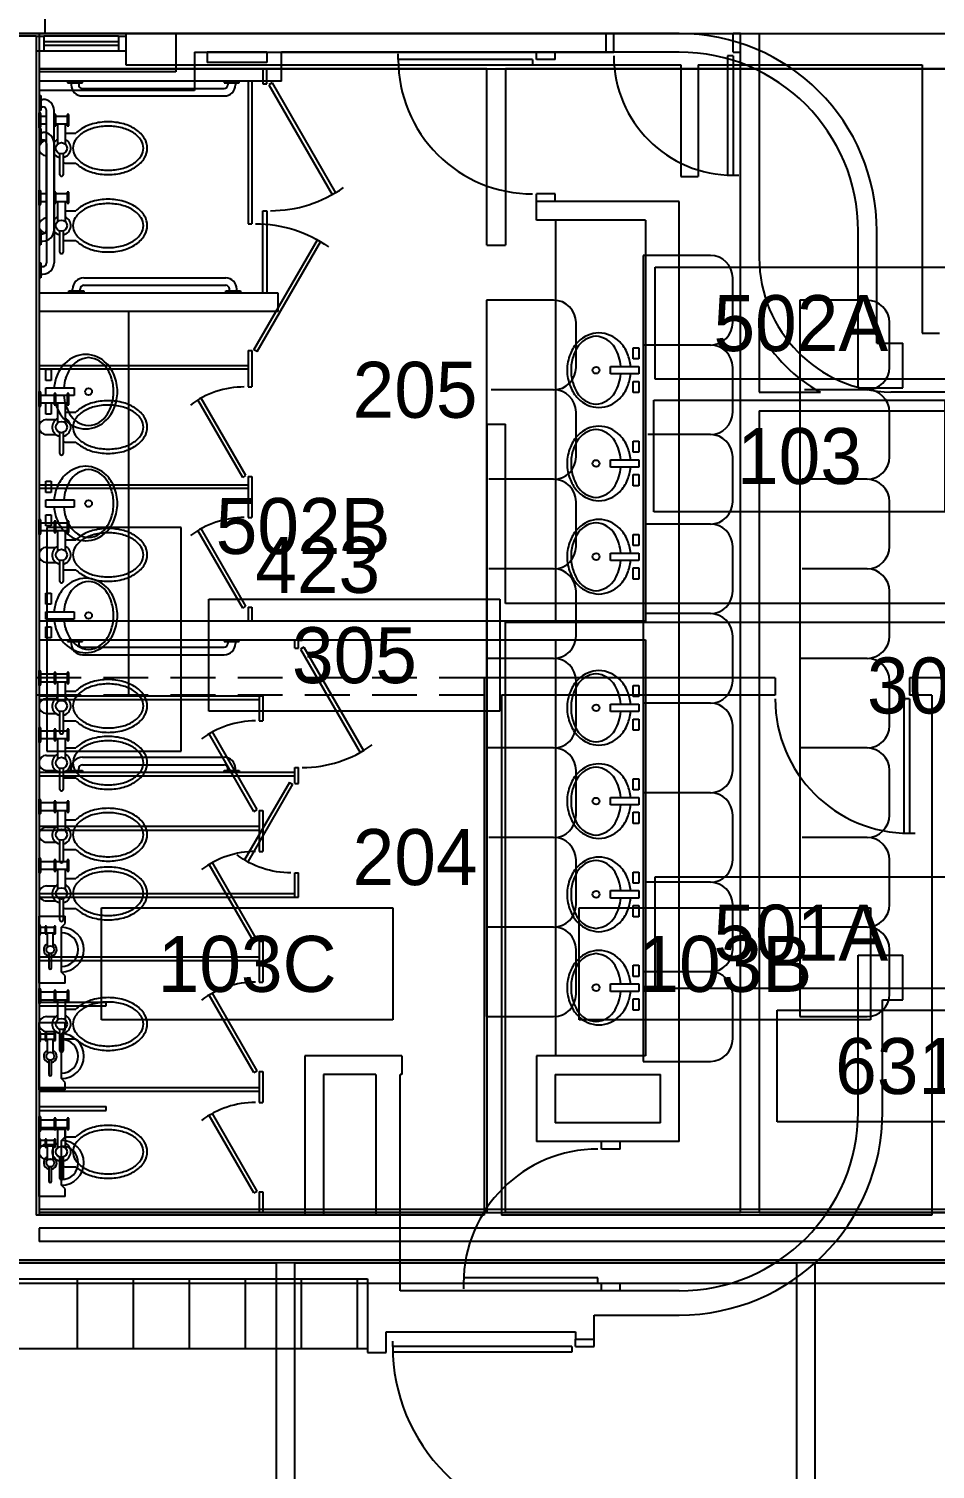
# Model space of a CAD drawing. Header units: inches. Extents: x -219 to 4035, y -10 to 4981.
# Drawn here: x 1177 to 1419.9, y 2856.4 to 3242.5 of the extents above; entities that cross this region are included whole.
import ezdxf
from ezdxf.enums import TextEntityAlignment as Align

# ---------------------------------------------------------------- set-up
doc = ezdxf.new("R2010")
doc.units = ezdxf.units.IN
doc.header["$LTSCALE"] = 48
doc.header["$MEASUREMENT"] = 0
doc.linetypes.add('HIDDEN', pattern=[0.375, 0.25, -0.125])
doc.layers.get('0').update_dxf_attribs({"color": 13, "linetype": 'CONTINUOUS'})
for name, color, linetype in [('F1-BLDG1', 7, 'CONTINUOUS'), ('F1-BLDG2', 2, 'HIDDEN'), ('F1-DOOR1', 3, 'CONTINUOUS'), ('F1-RMNOS', 3, 'CONTINUOUS'), ('F1-WINDOW1', 1, 'CONTINUOUS'), ('F1-WINDOW2', 4, 'CONTINUOUS'), ('F2-BLDG1', 7, 'CONTINUOUS'), ('F2-BLDG3', 161, 'CONTINUOUS'), ('f2-casework1', 4, 'CONTINUOUS'), ('F2-DOOR1', 3, 'CONTINUOUS'), ('F2-DOORJMB', 32, 'CONTINUOUS'), ('F2-REST1', 12, 'CONTINUOUS'), ('F2-REST2', 8, 'CONTINUOUS'), ('F2-RMNOS', 3, 'CONTINUOUS'), ('F3-BLDG1', 7, 'CONTINUOUS'), ('F3-BLDG3', 161, 'CONTINUOUS'), ('F3-BLDG4', 2, 'CONTINUOUS'), ('F3-DOOR1', 3, 'CONTINUOUS'), ('F3-DOORJMB', 32, 'CONTINUOUS'), ('F3-RMNOS', 3, 'CONTINUOUS'), ('F4-BLDG1', 7, 'CONTINUOUS'), ('F4-BLDG3', 161, 'CONTINUOUS'), ('f4-casework1', 4, 'CONTINUOUS'), ('F4-RMNOS', 3, 'CONTINUOUS'), ('F5-BLDG1', 7, 'CONTINUOUS'), ('F5-REST1', 12, 'CONTINUOUS'), ('F5-REST2', 8, 'CONTINUOUS'), ('F5-RMNOS', 3, 'CONTINUOUS'), ('F6-BLDG1', 7, 'CONTINUOUS'), ('F6-BLDG3', 161, 'CONTINUOUS'), ('F6-RMNOS', 3, 'CONTINUOUS')]:
    doc.layers.add(name, color=color, linetype=linetype)
doc.styles.add('ATTR', font='romans.shx', dxfattribs={"width": 0.8, "height": 1.2})
doc.styles.add('ORIG-RMNOS', font='noting.shx')
doc.styles.add('RMNOS', font='noting.shx')

# ---------------------------------------------------------------- blocks, each defined once
blk = doc.blocks.new('ADR-36L')
for p, q in [((0, 37), (-1.5, 37)), ((0, 1), (0, 37)), ((1.5, 1), (1.5, 36.97)), ((0, 1), (1.5, 1))]:
    blk.add_line(p, q)
blk.add_arc((0, 1), 36, 0, 90)
blk = doc.blocks.new('ADR-48DL')
for p, q in [((0, 49), (-1.5, 49)), ((0, 1), (0, 49)), ((1.5, 1), (1.5, 48.98)), ((94.5, 1), (94.5, 48.98)), ((96, 1), (96, 49)), ((96, 49), (97.5, 49)), ((0, 1), (1.5, 1)), ((96, 1), (94.5, 1))]:
    blk.add_line(p, q)
for centre, start, end in [((0, 1), 0, 90), ((96, 1), 90, 180)]:
    blk.add_arc(centre, 48, start, end)
blk = doc.blocks.new('PLMB005')
for p, q in [((-1, -2.22), (-1, 5.39)), ((-1, 5.39), (1, 5.39)), ((-0.38, 5.39), (0.38, 5.39)), ((1, 5.39), (1, -2.22)), ((-6, -0.72), (-3, -0.72)), ((-6, -2.22), (-6, -0.72)), ((-3, -2.22), (-6, -2.22)), ((-3, -0.72), (-3, -2.22)), ((1, -2.22), (-1, -2.22)), ((3, -0.72), (6, -0.72)), ((3, -2.22), (3, -0.72)), ((6, -2.22), (3, -2.22)), ((6, -0.72), (6, -2.22))]:
    blk.add_line(p, q)
blk.add_circle((0, 9.25), 0.916)
for centre, radius, start, end in [((-0.87, 7.25), 9.56, 111.5725, 134.6183), ((0.23, 4.46), 12.56, 91.0148, 111.5725), ((-0.16, 4.89), 11.06, 89.13, 108.1465), ((-0.23, 4.46), 12.56, 68.4275, 88.9852), ((0.16, 4.89), 11.06, 71.8535, 90.87), ((0.87, 7.25), 9.56, 45.3817, 68.4275), ((-1.88, 8.28), 8.12, 134.6183, 178.5414), ((-2.71, 8.8), 6.42, 119.9521, 175.7693), ((0.23, 3.7), 12.31, 108.1465, 119.9521), ((-0.23, 3.7), 12.31, 60.0479, 71.8535), ((2.71, 8.8), 6.42, 4.2307, 60.0479), ((1.88, 8.28), 8.12, 1.4586, 45.3817), ((-1.88, 8.69), 8.12, 181.4586, 225.3817), ((-2.71, 9.73), 6.42, 184.2307, 240.0479), ((2.71, 9.73), 6.42, 299.9521, 355.7693), ((1.88, 8.69), 8.12, 314.6183, 358.5414), ((0.23, 14.82), 12.31, 240.0479, 251.8535), ((-0.23, 14.82), 12.31, 288.1465, 299.9521), ((-0.87, 9.71), 9.56, 225.3817, 248.4275), ((0.23, 12.5), 12.56, 248.4275, 264.3796), ((-0.16, 13.64), 11.06, 251.8535, 265.6441), ((0.16, 13.64), 11.06, 274.3559, 288.1465), ((-0.23, 12.5), 12.56, 275.6204, 291.5725), ((0.87, 9.71), 9.56, 291.5725, 314.6183)]:
    blk.add_arc(centre, radius, start, end)
blk = doc.blocks.new('PLMB013')
for p, q in [((-2, -2), (-2, -4.5)), ((2, -2), (2, -4.5)), ((5.5, 0), (9.5, 0)), ((6, -0.5), (9, -0.5)), ((6.5, -0.5), (6.5, -4)), ((8.5, -4), (8.5, -0.5)), ((-1.4, -5.5), (-7, -5.5)), ((-7, -6.5), (-1.4, -6.5)), ((-4, -7), (-4, -9.86)), ((1.1, -5), (6.5, -5)), ((6.5, -7), (1.12, -7)), ((4, -7), (4, -9.86)), ((9, -4), (6, -4)), ((6, -4), (6, -4.5)), ((6, -4.5), (9, -4.5)), ((9, -7.5), (6, -7.5)), ((6, -7.5), (6, -8)), ((6.5, -4.5), (6.5, -7.5)), ((8.5, -7.5), (8.5, -4.5)), ((9, -4.5), (9, -4)), ((9, -8), (9, -7.5)), ((6, -8), (9, -8))]:
    blk.add_line(p, q)
for points in [[(-4, -9.86, 0.048991), (-5, -11.08, 0.080337), (-6.5, -14.33, 0.068118), (-7.07, -18.5, 0.068118), (-6.5, -22.67, 0.080337), (-5, -25.92, 0.107079), (-2.55, -28.28, 0.138729), (0, -29, 0.138729)], [(0, -29, 0.138729), (2.55, -28.28, 0.107079), (5, -25.92, 0.080337), (6.5, -22.67, 0.068118), (7.07, -18.5, 0.068118), (6.5, -14.33, 0.080337), (5, -11.08, 0.048991), (4, -9.86, 0.138729)]]:
    blk.add_lwpolyline(points, format="xyb")
blk.add_lwpolyline([(0, -27.95, 0.147629), (2.09, -27.32, 0.10713), (4.17, -25.18, 0.076355), (5.42, -22.28, 0.063283), (5.9, -18.5, 0.063283), (5.42, -14.72, 0.076355), (4.17, -11.82, 0.10713), (2.09, -9.68, 0.147629), (0, -9.05, 0.147629), (-2.09, -9.68, 0.10713), (-4.17, -11.82, 0.076355), (-5.42, -14.72, 0.063283), (-5.9, -18.5, 0.063283), (-5.42, -22.28, 0.076355), (-4.17, -25.18, 0.10713), (-2.09, -27.32, 0.147629)], format="xyb", close=True)
blk.add_circle((0, -6), 1.5)
for centre, radius, start, end in [((0, -2), 2, 0, 180), ((6.02, 0.02), 0.522, 182.4084, 267.5916), ((8.98, 0.02), 0.522, 272.4084, 357.5916), ((0, -6), 2.5, 23.5782, 168.577), ((-7, -6), 0.5, 90, 270), ((-3, -7), 1, 150.0031, 180), ((0, -6), 2.5, 191.8763, 336.4218)]:
    blk.add_arc(centre, radius, start, end)
at = {"style": 'ATTR', "width": 0.8, "flags": 9}
blk.add_attdef('ESTCODE', (5.5, 0), '', height=0.0000769, dxfattribs=at)
blk = doc.blocks.new('BDR-34')
for p, q in [((-0.25, 1.43), (29.19, 18.43)), ((0.25, 0.57), (29.69, 17.57)), ((-0.25, 1.43), (0.25, 0.57))]:
    blk.add_line(p, q)
blk.add_arc((0, 1), 34, 0, 35.0958)
blk = doc.blocks.new('BDR-24')
for p, q in [((-0.25, 1.43), (20.53, 13.43)), ((0.25, 0.57), (21.03, 12.57)), ((-0.25, 1.43), (0.25, 0.57))]:
    blk.add_line(p, q)
blk.add_arc((0, 1), 24, 0, 36.9888)
blk = doc.blocks.new('PLMB014')
for p, q in [((-9, -7), (-9, 0)), ((-9, 0), (9, 0)), ((3.85, 0), (6.65, 0)), ((9, 0), (9, -7)), ((-0.98, -2.6501), (-4.9, -2.6501)), ((-4.9, -3.35), (-0.98, -3.35)), ((0.7826, -2.3), (4.55, -2.3)), ((4.55, -3.7), (0.784, -3.7)), ((4.2, -0.35), (6.3, -0.35)), ((4.2, -1.6), (4.2, -1.95)), ((6.3, -1.6), (4.2, -1.6)), ((4.2, -1.95), (6.3, -1.95)), ((4.55, -0.35), (4.55, -1.6)), ((4.55, -1.95), (4.55, -4.05)), ((5.95, -1.6), (5.95, -0.35)), ((5.95, -4.05), (5.95, -1.95)), ((6.3, -1.95), (6.3, -1.6)), ((-9, -7), (-7, -7)), ((-7, -7), (-6, -6)), ((-6, -6), (6, -6)), ((4.2, -4.05), (4.2, -4.4001)), ((6.3, -4.05), (4.2, -4.05)), ((4.2, -4.4001), (6.3, -4.4001)), ((6, -6), (7, -7)), ((6.3, -4.4001), (6.3, -4.05)), ((7, -7), (9, -7))]:
    blk.add_line(p, q)
blk.add_circle((0, -3), 1.05)
for centre, radius, start, end in [((4.215, 0.0154), 0.3657, 182.4084, 267.5916), ((6.285, 0.0154), 0.3657, 272.4084, 357.5916), ((-4.9, -3), 0.35, 90, 270), ((0, -3), 1.75, 23.578178, 168.577), ((0, -3), 1.75, 191.8763, 336.5863), ((0, -6), 6, 180, 0), ((0, -6), 4.5, 180, 0)]:
    blk.add_arc(centre, radius, start, end)
at = {"style": 'ATTR', "width": 0.8, "flags": 9}
blk.add_attdef('ESTCODE', (0, 0), '', height=0.00000036, dxfattribs=at)
blk = doc.blocks.new('BDR-32')
for p, q in [((-0.25, 1.43), (27.46, 17.43)), ((0.25, 0.57), (27.96, 16.57)), ((-0.25, 1.43), (0.25, 0.57))]:
    blk.add_line(p, q)
blk.add_arc((0, 1), 32, 0, 35.7974)
blk = doc.blocks.new('ADR-32L')
for p, q in [((0, 33), (-1.5, 33)), ((0, 1), (0, 33)), ((1.5, 1), (1.5, 32.96)), ((0, 1), (1.5, 1))]:
    blk.add_line(p, q)
blk.add_arc((0, 1), 32, 0, 90)
blk = doc.blocks.new('rmnos')
at = {"color": 11}
for p, q in [((-0.40625, 0.15625), (0.40625, 0.15625)), ((-0.40625, -0.15625), (-0.40625, 0.15625)), ((0.40625, 0.15625), (0.40625, -0.15625)), ((0.40625, -0.15625), (-0.40625, -0.15625))]:
    blk.add_line(p, q, dxfattribs=at)
at = {"color": 9, "style": 'ORIG-RMNOS'}
blk.add_attdef('ROOM', text='', height=0.15625, dxfattribs=at).set_placement((0, 0), align=Align.MIDDLE)
blk = doc.blocks.new('ADR-36R')
for p, q in [((-1.5, 1), (-1.5, 36.97)), ((0, 1), (0, 37)), ((0, 37), (1.5, 37)), ((0, 1), (-1.5, 1))]:
    blk.add_line(p, q)
blk.add_arc((0, 1), 36, 90, 180)
blk = doc.blocks.new('RMNOS-1')
at = {"color": 9, "style": 'RMNOS'}
blk.add_attdef('ROOM', text='', height=0.1562, dxfattribs=at).set_placement((0, 0), align=Align.MIDDLE)

msp = doc.modelspace()

# ---------------------------------------------------------------- linework, layer by layer
at = {"layer": 'F1-BLDG1'}
for p, q in [((1179, 3240.5), (1119, 3240.5)), ((1179, 3240.5), (1179, 2924.5)), ((1203, 3241.25), (1555.63, 3241.25)), ((1203, 3241.25), (1203, 3232.87)), ((1203, 3232.87), (1351.75, 3232.87)), ((1351.75, 3232.87), (1351.75, 3202.88)), ((1356.38, 3232.87), (1416.38, 3232.87)), ((1356.38, 3232.87), (1356.38, 3202.88)), ((1416.38, 3232.87), (1416.38, 3160.88)), ((1351.75, 3202.88), (1356.38, 3202.88)), ((1416.38, 3160.88), (1421, 3160.88)), ((1299, 3068.5), (1299, 2924.5)), ((1377, 3068.5), (1299, 3068.5)), ((1377, 3068.5), (1377, 3063.88)), ((1529, 3068.5), (1413, 3068.5)), ((1413, 3068.5), (1413, 3063.88)), ((1303.63, 3063.88), (1303.63, 2924.5)), ((1377, 3063.88), (1303.63, 3063.88)), ((1419, 3063.88), (1413, 3063.88)), ((1419, 3063.88), (1419, 2924.5)), ((1299, 2924.5), (1179, 2924.5)), ((1419, 2924.5), (1303.63, 2924.5)), ((1687, 2912.5), (909, 2912.5))]:
    msp.add_line(p, q, dxfattribs=at)
at = {"layer": 'F1-BLDG2'}
for p, q in [((1299, 3068.5), (1179, 3068.5)), ((1299, 3063.88), (1179, 3063.88))]:
    msp.add_line(p, q, dxfattribs=at)
at = {"layer": 'F1-WINDOW1'}
for p, q in [((1201, 3240.5), (1181, 3240.5)), ((1201, 3239), (1181, 3239)), ((1201, 3238), (1181, 3238)), ((1201, 3236.5), (1181, 3236.5))]:
    msp.add_line(p, q, dxfattribs=at)
at = {"layer": 'F1-WINDOW2'}
for p, q in [((1179, 3240.5), (1181, 3240.5)), ((1181, 3240.5), (1181, 3236.5)), ((1201, 3240.5), (1201, 3236.5)), ((1201, 3240.5), (1203, 3240.5)), ((1181, 3236.5), (1179, 3236.5)), ((1203, 3236.5), (1201, 3236.5))]:
    msp.add_line(p, q, dxfattribs=at)
at = {"layer": 'F2-BLDG1'}
for p, q in [((1351.25, 3241.25), (1119, 3241.25)), ((1244.75, 3228.5), (1244.75, 3236.25)), ((1351.25, 3236.25), (1244.75, 3236.25)), ((1244.75, 3228.5), (1179.75, 3228.5)), ((1179.75, 3228.5), (1179.75, 3083.75)), ((1313, 3191.25), (1313, 3196.25)), ((1351.25, 3196.25), (1313, 3196.25)), ((1351.25, 2944.25), (1351.25, 3196.25)), ((1342.25, 3191.25), (1313, 3191.25)), ((1342.25, 3191.25), (1342.25, 3083.75)), ((1399.25, 3146.25), (1399.25, 3188.25)), ((1404.25, 3158.25), (1404.25, 3188.25)), ((1404.25, 3158.25), (1411.25, 3158.25)), ((1411.25, 3146.25), (1411.25, 3158.25)), ((1399.25, 3146.25), (1411.25, 3146.25)), ((1342.25, 3083.75), (1179.75, 3083.75)), ((1179.75, 3078.75), (1342.25, 3078.75)), ((1179.75, 3078.75), (1179.75, 2924.5)), ((1342.25, 3078.75), (1342.25, 2967.25)), ((1399.25, 2952.25), (1399.25, 2994.25)), ((1399.25, 2994.25), (1411.25, 2994.25)), ((1411.25, 2982.25), (1411.25, 2994.25)), ((1405.75, 2982.25), (1411.25, 2982.25)), ((1405.75, 2952.25), (1405.75, 2982.25)), ((1277, 2967.25), (1251, 2967.25)), ((1251, 2967.25), (1251, 2924.5)), ((1277, 2967.25), (1277, 2962.25)), ((1313, 2967.25), (1313, 2962.25)), ((1342.25, 2967.25), (1313, 2967.25)), ((1276.5, 2904.25), (1276.5, 2962.25)), ((1277, 2962.25), (1276.5, 2962.25)), ((1313, 2962.25), (1313, 2944.25)), ((1351.25, 2944.25), (1313, 2944.25)), ((1251, 2924.5), (1179.75, 2924.5)), ((750, 2907.5), (1267.75, 2907.5)), ((1267.75, 2907.5), (1267.75, 2887.75)), ((1351.25, 2904.25), (1276.5, 2904.25)), ((1328.5, 2891.29), (1328.5, 2897.75)), ((1328.5, 2897.75), (1351.25, 2897.75)), ((1272.75, 2893.29), (1323.5, 2893.29)), ((1272.75, 2887.75), (1272.75, 2893.29)), ((1323.5, 2893.29), (1323.5, 2891.29)), ((1267.75, 2887.75), (1272.75, 2887.75)), ((1323.5, 2891.29), (1328.5, 2891.29))]:
    msp.add_line(p, q, dxfattribs=at)
for centre, radius, start, end in [((1351.25, 3188.25), 53, 0, 90), ((1351.25, 3188.25), 48, 0, 90), ((1351.25, 2952.25), 48, 270, 0), ((1351.25, 2952.25), 54.5, 270, 0)]:
    msp.add_arc(centre, radius, start, end, dxfattribs=at)
at = {"layer": 'F2-BLDG3'}
for p, q in [((1224.75, 3236.25), (1224.75, 3233.5)), ((1240.75, 3236.25), (1224.75, 3236.25)), ((1240.75, 3236.25), (1240.75, 3233.5)), ((1240.75, 3233.5), (1224.75, 3233.5)), ((1270, 2962.25), (1256, 2962.25)), ((1256, 2962.25), (1256, 2924.5)), ((1270, 2962.25), (1270, 2924.5)), ((1318, 2962.25), (1346.25, 2962.25)), ((1318, 2962.25), (1318, 2949.25)), ((1346.25, 2949.25), (1346.25, 2962.25)), ((1346.25, 2949.25), (1318, 2949.25)), ((1270, 2924.5), (1256, 2924.5))]:
    msp.add_line(p, q, dxfattribs=at)
at = {"layer": 'f2-casework1'}
for p, q in [((1190, 2907.5), (1190, 2888.75)), ((1205, 2907.5), (1205, 2888.75)), ((1220, 2907.5), (1220, 2888.75)), ((1235, 2907.5), (1235, 2888.75)), ((1250, 2907.5), (1250, 2888.75)), ((1265, 2907.5), (1265, 2888.75)), ((750, 2888.75), (1267.75, 2888.75))]:
    msp.add_line(p, q, dxfattribs=at)
at = {"layer": 'F2-DOORJMB'}
for p, q in [((1313, 3234.25), (1313, 3236.25)), ((1318, 3234.25), (1318, 3236.25)), ((1318, 3234.25), (1313, 3234.25)), ((1318, 3198.25), (1313, 3198.25)), ((1313, 3196.25), (1313, 3198.25)), ((1318, 3196.25), (1318, 3198.25)), ((1330.5, 2942.25), (1330.5, 2944.25)), ((1335.5, 2942.25), (1330.5, 2942.25)), ((1335.5, 2942.25), (1335.5, 2944.25)), ((1335.5, 2906.25), (1330.5, 2906.25)), ((1330.5, 2904.25), (1330.5, 2906.25)), ((1335.5, 2904.25), (1335.5, 2906.25)), ((1323.5, 2889.29), (1323.5, 2891.29)), ((1323.5, 2889.29), (1328.5, 2889.29)), ((1328.5, 2889.29), (1328.5, 2891.29))]:
    msp.add_line(p, q, dxfattribs=at)
at = {"layer": 'F2-REST1'}
for p, q in [((1235.75, 3228.5), (1235.75, 3190.25)), ((1236.75, 3228.5), (1236.75, 3190.25)), ((1235.75, 3190.25), (1236.75, 3190.25)), ((1318.25, 3083.75), (1318.25, 3191.25)), ((1235.75, 3156.25), (1236.75, 3156.25)), ((1235.75, 3156.25), (1235.75, 3146.5)), ((1236.75, 3156.25), (1236.75, 3146.5)), ((1179.75, 3152.25), (1235.75, 3152.25)), ((1235.75, 3151.25), (1179.75, 3151.25)), ((1235.75, 3146.5), (1236.75, 3146.5)), ((1179.75, 3120.25), (1235.75, 3120.25)), ((1235.75, 3122.5), (1236.75, 3122.5)), ((1235.75, 3122.5), (1235.75, 3111.5)), ((1236.75, 3122.5), (1236.75, 3111.5)), ((1235.75, 3119.25), (1179.75, 3119.25)), ((1235.75, 3111.5), (1236.75, 3111.5)), ((1235.75, 3087.5), (1236.75, 3087.5)), ((1235.75, 3087.5), (1235.75, 3083.75)), ((1236.75, 3087.5), (1236.75, 3083.75)), ((1248.25, 3076.5), (1248.25, 3078.75)), ((1249.25, 3076.5), (1249.25, 3078.75)), ((1318.25, 2967.25), (1318.25, 3078.75)), ((1248.25, 3076.5), (1249.25, 3076.5)), ((1179.75, 3043.25), (1248.25, 3043.25)), ((1179.75, 3042.25), (1248.25, 3042.25)), ((1248.25, 3044.5), (1249.25, 3044.5)), ((1248.25, 3040.25), (1248.25, 3044.5)), ((1249.25, 3040.25), (1249.25, 3044.5)), ((1248.25, 3040.25), (1249.25, 3040.25)), ((1248.25, 3009.75), (1248.25, 3016.25)), ((1248.25, 3016.25), (1249.25, 3016.25)), ((1249.25, 3009.75), (1249.25, 3016.25)), ((1179.75, 3010.75), (1248.25, 3010.75)), ((1179.75, 3009.75), (1249.25, 3009.75)), ((1179.75, 2981.62), (1197.75, 2981.62)), ((1179.75, 2980.62), (1197.75, 2980.62)), ((1197.75, 2980.62), (1197.75, 2981.62)), ((1179.75, 2953.62), (1197.75, 2953.62)), ((1197.75, 2952.62), (1197.75, 2953.62)), ((1179.75, 2952.62), (1197.75, 2952.62))]:
    msp.add_line(p, q, dxfattribs=at)
at = {"layer": 'F2-REST2'}
for p, q in [((1187.36, 3228.5), (1187.36, 3228)), ((1187.36, 3228), (1191.36, 3228)), ((1188.36, 3228), (1188.36, 3227.5)), ((1190.36, 3228), (1190.36, 3227.5)), ((1191.36, 3228), (1191.36, 3228.5)), ((1229.36, 3228.5), (1229.36, 3228)), ((1229.36, 3228), (1233.36, 3228)), ((1230.36, 3228), (1230.36, 3227.5)), ((1232.36, 3228), (1232.36, 3227.5)), ((1233.36, 3228), (1233.36, 3228.5)), ((1179.75, 3224.59), (1180.25, 3224.59)), ((1180.25, 3224.59), (1180.25, 3220.59)), ((1191.36, 3226.5), (1229.36, 3226.5)), ((1191.36, 3224.5), (1229.36, 3224.5)), ((1180.25, 3220.59), (1179.75, 3220.59)), ((1179.75, 3216), (1179.75, 3220)), ((1180.25, 3223.59), (1180.75, 3223.59)), ((1180.25, 3221.59), (1180.75, 3221.59)), ((1181.75, 3188.59), (1181.75, 3220.59)), ((1183.75, 3188.59), (1183.75, 3220.59)), ((1180.25, 3216.5), (1180.25, 3219.5)), ((1181.75, 3219), (1180.25, 3219)), ((1180.25, 3217), (1181.75, 3217)), ((1183.75, 3219.5), (1183.75, 3216.5)), ((1184.25, 3219.5), (1183.75, 3219.5)), ((1183.75, 3216.5), (1184.25, 3216.5)), ((1184.25, 3216.5), (1184.25, 3219.5)), ((1187.25, 3219), (1184.25, 3219)), ((1184.25, 3217), (1187.25, 3217)), ((1184.75, 3211.6), (1184.75, 3217)), ((1186.75, 3217), (1186.75, 3211.62)), ((1187.25, 3219.5), (1187.25, 3216.5)), ((1187.75, 3219.5), (1187.25, 3219.5)), ((1187.25, 3216.5), (1187.75, 3216.5)), ((1187.75, 3216.5), (1187.75, 3219.5)), ((1183.75, 3212.5), (1184.25, 3212.5)), ((1186.75, 3214.5), (1189.61, 3214.5)), ((1183.75, 3208.5), (1184.25, 3208.5)), ((1185.25, 3209.1), (1185.25, 3203.5)), ((1186.25, 3203.5), (1186.25, 3209.1)), ((1186.75, 3206.5), (1189.61, 3206.5)), ((1179.75, 3188.59), (1180.25, 3188.59)), ((1180.25, 3188.59), (1180.25, 3184.59)), ((1180.25, 3187.59), (1180.75, 3187.59)), ((1180.25, 3185.59), (1180.75, 3185.59)), ((1180.25, 3184.59), (1179.75, 3184.59)), ((1187.36, 3078.75), (1187.36, 3078.25)), ((1187.36, 3078.25), (1191.36, 3078.25)), ((1188.36, 3078.25), (1188.36, 3077.75)), ((1190.36, 3078.25), (1190.36, 3077.75)), ((1191.36, 3078.25), (1191.36, 3078.75)), ((1229.36, 3078.75), (1229.36, 3078.25)), ((1229.36, 3078.25), (1233.36, 3078.25)), ((1230.36, 3078.25), (1230.36, 3077.75)), ((1232.36, 3078.25), (1232.36, 3077.75)), ((1233.36, 3078.25), (1233.36, 3078.75)), ((1191.36, 3076.75), (1229.36, 3076.75)), ((1191.36, 3074.75), (1229.36, 3074.75)), ((1191.36, 3047.25), (1229.36, 3047.25)), ((1188.36, 3043.75), (1187.36, 3043.75)), ((1187.36, 3043.75), (1191.36, 3043.75)), ((1187.36, 3043.75), (1187.36, 3043.25)), ((1188.36, 3043.75), (1188.36, 3044.25)), ((1190.36, 3043.75), (1190.36, 3044.25)), ((1191.36, 3045.25), (1229.36, 3045.25)), ((1191.36, 3043.75), (1191.36, 3043.25)), ((1229.36, 3043.25), (1229.36, 3043.75)), ((1229.36, 3043.75), (1233.36, 3043.75)), ((1230.36, 3043.75), (1230.36, 3044.25)), ((1232.36, 3043.75), (1232.36, 3044.25)), ((1233.36, 3043.75), (1233.36, 3043.25))]:
    msp.add_line(p, q, dxfattribs=at)
msp.add_lwpolyline([(1207.7, 3210.5, 0.147629), (1207.07, 3212.59, 0.10713), (1204.93, 3214.67, 0.076355), (1202.03, 3215.92, 0.063283), (1198.25, 3216.4, 0.063283), (1194.47, 3215.92, 0.076355), (1191.57, 3214.67, 0.10713), (1189.43, 3212.59, 0.147629), (1188.8, 3210.5, 0.147629), (1189.43, 3208.41, 0.10713), (1191.57, 3206.33, 0.076355), (1194.47, 3205.08, 0.063283), (1198.25, 3204.6, 0.063283), (1202.03, 3205.08, 0.076355), (1204.93, 3206.33, 0.10713), (1207.07, 3208.41, 0.147629)], format="xyb", close=True, dxfattribs=at)
for points in [[(1208.75, 3210.5, 0.138729), (1208.03, 3213.05, 0.107079), (1205.67, 3215.5, 0.080337), (1202.42, 3217, 0.068118), (1198.25, 3217.57, 0.068118), (1194.08, 3217, 0.080337), (1190.83, 3215.5, 0.048991), (1189.61, 3214.5, 0.138729)], [(1189.61, 3206.5, 0.048991), (1190.83, 3205.5, 0.080337), (1194.08, 3204, 0.068118), (1198.25, 3203.43, 0.068118), (1202.42, 3204, 0.080337), (1205.67, 3205.5, 0.107079), (1208.03, 3207.95, 0.138729), (1208.75, 3210.5, 0.138729)]]:
    msp.add_lwpolyline(points, format="xyb", dxfattribs=at)
msp.add_circle((1185.75, 3210.5), 1.5, dxfattribs=at)
for centre, radius, start, end in [((1191.36, 3227.5), 3, 180, 270), ((1191.36, 3227.5), 1, 180, 270), ((1229.36, 3227.5), 1, 270, 0), ((1229.36, 3227.5), 3, 270, 0), ((1179.73, 3219.48), 0.522, 2.4084, 87.5916), ((1180.75, 3220.59), 3, 0, 90), ((1180.75, 3220.59), 1, 0, 90), ((1179.73, 3216.52), 0.522, 272.4084, 357.5916), ((1181.75, 3210.5), 2, 90, 270), ((1185.75, 3210.5), 2.5, 113.5782, 143.1319), ((1185.75, 3210.5), 2.5, 281.8763, 66.4218), ((1185.75, 3210.5), 2.5, 216.8681, 258.577), ((1186.75, 3207.5), 1, 240.0031, 270), ((1185.75, 3203.5), 0.5, 180, 0), ((1180.75, 3188.59), 1, 270, 0), ((1180.75, 3188.59), 3, 270, 0), ((1191.36, 3077.75), 3, 180, 270), ((1191.36, 3077.75), 1, 180, 270), ((1229.36, 3077.75), 1, 270, 0), ((1229.36, 3077.75), 3, 270, 0), ((1191.36, 3044.25), 3, 90, 180), ((1229.36, 3044.25), 3, 0, 90), ((1191.36, 3044.25), 1, 90, 180), ((1229.36, 3044.25), 1, 0, 90)]:
    msp.add_arc(centre, radius, start, end, dxfattribs=at)
at = {"layer": 'F3-BLDG1'}
for p, q in [((1119, 3241.25), (1179.75, 3241.25)), ((1179.75, 3241.25), (1179.75, 3231)), ((1216.38, 3241.25), (1216.38, 3231)), ((1216.38, 3241.25), (1331.75, 3241.25)), ((1331.75, 3236.25), (1331.75, 3241.25)), ((1367.75, 3241.25), (1372.75, 3241.25)), ((1367.75, 2925.25), (1367.75, 3241.25)), ((1372.75, 3241.25), (1372.75, 3181.12)), ((1221.38, 3236.25), (1221.38, 3226)), ((1221.38, 3236.25), (1331.75, 3236.25)), ((1216.38, 3231), (1179.75, 3231)), ((1221.38, 3226), (1179.75, 3226)), ((1179.75, 3226), (1179.75, 2925.25)), ((1425.75, 3145.12), (1408.02, 3145.12)), ((1372.75, 3140.12), (1425.75, 3140.12)), ((1372.75, 3140.12), (1372.75, 2925.25)), ((1179.75, 2925.25), (1367.75, 2925.25)), ((1372.75, 2925.25), (1468.25, 2925.25)), ((1431.13, 2906.25), (10.25, 2906.25))]:
    msp.add_line(p, q, dxfattribs=at)
msp.add_arc((1408.75, 3181.12), 36, 180, 268.833, dxfattribs=at)
at = {"layer": 'F3-BLDG3'}
for p, q in [((1372.75, 3161.5), (1372.75, 3145.12)), ((1372.75, 3145.12), (1389.13, 3145.12))]:
    msp.add_line(p, q, dxfattribs=at)
msp.add_arc((1408.75, 3181.12), 41, 208.5921, 241.4079, dxfattribs=at)
at = {"layer": 'F3-BLDG4'}
msp.add_line((1179.75, 3241.25), (1216.38, 3241.25), dxfattribs=at)
at = {"layer": 'F3-DOORJMB'}
for p, q in [((1331.75, 3241.25), (1333.75, 3241.25)), ((1333.75, 3236.25), (1333.75, 3241.25)), ((1365.75, 3236.25), (1365.75, 3241.25)), ((1367.75, 3241.25), (1365.75, 3241.25)), ((1331.75, 3236.25), (1333.75, 3236.25)), ((1365.75, 3236.25), (1367.75, 3236.25))]:
    msp.add_line(p, q, dxfattribs=at)
at = {"layer": 'F4-BLDG1'}
for p, q in [((1119, 3241.25), (1687, 3241.25)), ((1179.75, 3231.75), (1468.25, 3231.75)), ((1179.75, 3231.75), (1179.75, 2926)), ((1468.25, 2926), (1179.75, 2926)), ((1469, 2912.5), (1117, 2912.5))]:
    msp.add_line(p, q, dxfattribs=at)
at = {"layer": 'F4-BLDG3'}
for p, q in [((1179.75, 2921), (1179.75, 2917.5)), ((1468.25, 2921), (1179.75, 2921)), ((1468.25, 2917.5), (1179.75, 2917.5))]:
    msp.add_line(p, q, dxfattribs=at)
at = {"layer": 'f4-casework1'}
for p, q in [((1341.63, 3181.75), (1341.63, 2965.75)), ((1359.63, 3181.75), (1341.63, 3181.75)), ((1365.63, 3163.75), (1365.63, 3175.75)), ((1317.63, 3169.75), (1299.63, 3169.75)), ((1299.63, 3169.75), (1299.63, 2977.75)), ((1401.63, 3169.75), (1383.63, 3169.75)), ((1383.63, 3169.75), (1383.63, 2977.75)), ((1323.63, 3151.75), (1323.63, 3163.75)), ((1407.63, 3151.75), (1407.63, 3163.75)), ((1359.63, 3157.75), (1341.63, 3157.75)), ((1359.63, 3157.75), (1342.88, 3157.75)), ((1365.63, 3139.75), (1365.63, 3151.75)), ((1317.63, 3145.75), (1300.88, 3145.75)), ((1401.63, 3145.75), (1384.88, 3145.75)), ((1323.63, 3127.75), (1323.63, 3139.75)), ((1407.63, 3127.75), (1407.63, 3139.75)), ((1359.63, 3133.75), (1342.88, 3133.75)), ((1365.63, 3115.75), (1365.63, 3127.75)), ((1317.63, 3121.75), (1300.25, 3121.75)), ((1401.63, 3121.75), (1384.25, 3121.75)), ((1323.63, 3103.75), (1323.63, 3115.75)), ((1407.63, 3103.75), (1407.63, 3115.75)), ((1217.82, 3108.88), (1181.82, 3108.88)), ((1181.82, 3108.88), (1181.82, 3048.88)), ((1217.82, 3048.88), (1217.82, 3108.88)), ((1359.63, 3109.75), (1342.25, 3109.75)), ((1365.63, 3091.75), (1365.63, 3103.75)), ((1317.63, 3097.75), (1300.25, 3097.75)), ((1401.63, 3097.75), (1384.25, 3097.75)), ((1323.63, 3079.75), (1323.63, 3091.75)), ((1407.63, 3079.75), (1407.63, 3091.75)), ((1359.63, 3085.75), (1342.25, 3085.75)), ((1365.63, 3067.75), (1365.63, 3079.75)), ((1317.63, 3073.75), (1299.63, 3073.75)), ((1401.63, 3073.75), (1383.63, 3073.75)), ((1323.63, 3055.75), (1323.63, 3067.75)), ((1407.63, 3055.75), (1407.63, 3067.75)), ((1359.63, 3061.75), (1341.63, 3061.75)), ((1365.63, 3043.75), (1365.63, 3055.75)), ((1181.82, 3048.88), (1217.82, 3048.88)), ((1317.63, 3049.75), (1299.63, 3049.75)), ((1401.63, 3049.75), (1383.63, 3049.75)), ((1323.63, 3031.75), (1323.63, 3043.75)), ((1407.63, 3031.75), (1407.63, 3043.75)), ((1359.63, 3037.75), (1341.63, 3037.75)), ((1365.63, 3019.75), (1365.63, 3031.75)), ((1317.63, 3025.75), (1300.25, 3025.75)), ((1401.63, 3025.75), (1384.25, 3025.75)), ((1323.63, 3007.75), (1323.63, 3019.75)), ((1407.63, 3007.75), (1407.63, 3019.75)), ((1359.63, 3013.75), (1342.25, 3013.75)), ((1365.63, 2995.75), (1365.63, 3007.75)), ((1317.63, 3001.75), (1299.63, 3001.75)), ((1401.63, 3001.75), (1383.63, 3001.75)), ((1323.63, 2983.75), (1323.63, 2995.75)), ((1407.63, 2983.75), (1407.63, 2995.75)), ((1359.63, 2989.75), (1341.63, 2989.75)), ((1365.63, 2971.75), (1365.63, 2983.75)), ((1299.63, 2977.75), (1317.63, 2977.75)), ((1383.63, 2977.75), (1401.63, 2977.75)), ((1341.63, 2965.75), (1359.63, 2965.75))]:
    msp.add_line(p, q, dxfattribs=at)
for centre, start, end in [((1359.63, 3175.75), 0, 90), ((1317.63, 3163.75), 0, 90), ((1401.63, 3163.75), 0, 90), ((1359.63, 3163.75), 270, 0), ((1359.63, 3151.75), 0, 90), ((1317.63, 3151.75), 270, 0), ((1401.63, 3151.75), 270, 0), ((1317.63, 3139.75), 0, 90), ((1401.63, 3139.75), 0, 90), ((1359.63, 3139.75), 270, 0), ((1359.63, 3127.75), 0, 90), ((1317.63, 3127.75), 270, 0), ((1401.63, 3127.75), 270, 0), ((1317.63, 3115.75), 0, 90), ((1401.63, 3115.75), 0, 90), ((1359.63, 3115.75), 270, 0), ((1359.63, 3103.75), 0, 90), ((1317.63, 3103.75), 270, 0), ((1401.63, 3103.75), 270, 0), ((1317.63, 3091.75), 0, 90), ((1401.63, 3091.75), 0, 90), ((1359.63, 3091.75), 270, 0), ((1359.63, 3079.75), 0, 90), ((1317.63, 3079.75), 270, 0), ((1401.63, 3079.75), 270, 0), ((1317.63, 3067.75), 0, 90), ((1401.63, 3067.75), 0, 90), ((1359.63, 3067.75), 270, 0), ((1359.63, 3055.75), 0, 90), ((1317.63, 3055.75), 270, 0), ((1401.63, 3055.75), 270, 0), ((1317.63, 3043.75), 0, 90), ((1401.63, 3043.75), 0, 90), ((1359.63, 3043.75), 270, 0), ((1359.63, 3031.75), 0, 90), ((1317.63, 3031.75), 270, 0), ((1401.63, 3031.75), 270, 0), ((1317.63, 3019.75), 0, 90), ((1401.63, 3019.75), 0, 90), ((1359.63, 3019.75), 270, 0), ((1359.63, 3007.75), 0, 90), ((1317.63, 3007.75), 270, 0), ((1401.63, 3007.75), 270, 0), ((1317.63, 2995.75), 0, 90), ((1401.63, 2995.75), 0, 90), ((1359.63, 2995.75), 270, 0), ((1359.63, 2983.75), 0, 90), ((1317.63, 2983.75), 270, 0), ((1401.63, 2983.75), 270, 0), ((1359.63, 2971.75), 270, 0)]:
    msp.add_arc(centre, 6, start, end, dxfattribs=at)
at = {"layer": 'F5-BLDG1'}
for p, q in [((1181.25, 3251.25), (1181.25, 3241.25)), ((1181.25, 3241.25), (1526.25, 3241.25)), ((1179.75, 3231.75), (1179.75, 3171.75)), ((1299.75, 3231.75), (1179.75, 3231.75)), ((1299.75, 3184.5), (1299.75, 3231.75)), ((1468.25, 3231.75), (1304.75, 3231.75)), ((1304.75, 3231.75), (1304.75, 3184.5)), ((1299.75, 3184.5), (1304.75, 3184.5)), ((1179.75, 3171.75), (1243.75, 3171.75)), ((1243.75, 3171.75), (1243.75, 3166.75)), ((1243.75, 3166.75), (1179.75, 3166.75)), ((1179.75, 3166.75), (1179.75, 2925.25)), ((1299.75, 3136.5), (1299.75, 2925.25)), ((1299.75, 3136.5), (1304.75, 3136.5)), ((1304.75, 3088.5), (1304.75, 3136.5)), ((1468.25, 3088.5), (1304.75, 3088.5)), ((1304.75, 2925.25), (1304.75, 3083.5)), ((1304.75, 3083.5), (1473.25, 3083.5)), ((1299.75, 2925.25), (1179.75, 2925.25)), ((1468.25, 2925.25), (1304.75, 2925.25)), ((1491.75, 2911.75), (1119, 2911.75))]:
    msp.add_line(p, q, dxfattribs=at)
at = {"layer": 'F5-REST1'}
for p, q in [((1239.75, 3231.75), (1239.75, 3227.75)), ((1240.75, 3227.75), (1240.75, 3231.75)), ((1239.75, 3227.75), (1240.75, 3227.75)), ((1239.75, 3171.75), (1239.75, 3193.75)), ((1239.75, 3193.75), (1240.75, 3193.75)), ((1240.75, 3193.75), (1240.75, 3171.75)), ((1203.75, 3166.75), (1203.75, 3063.75)), ((1179.75, 3063.75), (1239.75, 3063.75)), ((1179.75, 3062.75), (1238.75, 3062.75)), ((1238.75, 3063.75), (1238.75, 3057)), ((1239.75, 3063.75), (1239.75, 3057)), ((1238.75, 3057), (1239.75, 3057)), ((1238.75, 3033), (1239.75, 3033)), ((1238.75, 3033), (1238.75, 3022)), ((1239.75, 3033), (1239.75, 3022)), ((1179.75, 3028.75), (1238.75, 3028.75)), ((1179.75, 3027.75), (1238.75, 3027.75)), ((1238.75, 3022), (1239.75, 3022)), ((1238.75, 2998), (1239.75, 2998)), ((1238.75, 2998), (1238.75, 2987)), ((1239.75, 2998), (1239.75, 2987)), ((1179.75, 2993.75), (1238.75, 2993.75)), ((1179.75, 2992.75), (1238.75, 2992.75)), ((1238.75, 2987), (1239.75, 2987)), ((1238.75, 2963), (1239.75, 2963)), ((1238.75, 2963), (1238.75, 2954.75)), ((1239.75, 2963), (1239.75, 2954.75)), ((1179.75, 2958.75), (1238.75, 2958.75)), ((1179.75, 2957.75), (1238.75, 2957.75)), ((1238.75, 2954.75), (1239.75, 2954.75)), ((1238.75, 2930.75), (1239.75, 2930.75)), ((1238.75, 2930.75), (1238.75, 2925.25)), ((1239.75, 2930.75), (1239.75, 2925.25))]:
    msp.add_line(p, q, dxfattribs=at)
at = {"layer": 'F5-REST2'}
for p, q in [((1179.75, 3215.75), (1180.25, 3215.75)), ((1180.25, 3215.75), (1180.25, 3211.75)), ((1180.25, 3214.75), (1180.75, 3214.75)), ((1180.25, 3212.75), (1180.75, 3212.75)), ((1180.25, 3211.75), (1179.75, 3211.75)), ((1181.75, 3211.75), (1181.75, 3179.75)), ((1183.75, 3211.75), (1183.75, 3179.75)), ((1179.75, 3195.25), (1179.75, 3199.25)), ((1180.25, 3195.75), (1180.25, 3198.75)), ((1181.75, 3198.25), (1180.25, 3198.25)), ((1183.75, 3198.75), (1183.75, 3195.75)), ((1184.25, 3198.75), (1183.75, 3198.75)), ((1183.75, 3198.25), (1183.75, 3198.25)), ((1184.25, 3195.75), (1184.25, 3198.75)), ((1187.25, 3198.25), (1184.25, 3198.25)), ((1187.25, 3198.75), (1187.25, 3195.75)), ((1187.75, 3198.75), (1187.25, 3198.75)), ((1187.75, 3195.75), (1187.75, 3198.75)), ((1180.25, 3196.25), (1181.75, 3196.25)), ((1183.75, 3196.25), (1183.75, 3196.25)), ((1183.75, 3195.75), (1184.25, 3195.75)), ((1184.25, 3196.25), (1187.25, 3196.25)), ((1184.75, 3190.85), (1184.75, 3196.25)), ((1186.75, 3196.25), (1186.75, 3190.87)), ((1186.75, 3193.75), (1189.61, 3193.75)), ((1187.25, 3195.75), (1187.75, 3195.75)), ((1183.75, 3191.75), (1184.25, 3191.75)), ((1183.75, 3187.75), (1184.25, 3187.75)), ((1185.25, 3188.35), (1185.25, 3182.75)), ((1186.25, 3182.75), (1186.25, 3188.35)), ((1186.75, 3185.75), (1189.61, 3185.75)), ((1179.75, 3179.75), (1180.25, 3179.75)), ((1180.25, 3179.75), (1180.25, 3175.75)), ((1180.25, 3178.75), (1180.75, 3178.75)), ((1180.25, 3175.75), (1179.75, 3175.75)), ((1180.25, 3176.75), (1180.75, 3176.75)), ((1191.75, 3175.75), (1229.75, 3175.75)), ((1191.75, 3173.75), (1229.75, 3173.75)), ((1187.75, 3171.75), (1187.75, 3172.25)), ((1187.75, 3172.25), (1191.75, 3172.25)), ((1188.75, 3172.25), (1188.75, 3172.75)), ((1190.75, 3172.25), (1190.75, 3172.75)), ((1191.75, 3172.25), (1191.75, 3171.75)), ((1229.75, 3171.75), (1229.75, 3172.25)), ((1229.75, 3172.25), (1233.75, 3172.25)), ((1230.75, 3172.25), (1230.75, 3172.75)), ((1232.75, 3172.25), (1232.75, 3172.75)), ((1233.75, 3172.25), (1233.75, 3171.75))]:
    msp.add_line(p, q, dxfattribs=at)
for points in [[(1208.75, 3189.75, 0.138729), (1208.03, 3192.3, 0.107079), (1205.67, 3194.75, 0.080337), (1202.42, 3196.25, 0.068118), (1198.25, 3196.82, 0.068118), (1194.08, 3196.25, 0.080337), (1190.83, 3194.75, 0.048991), (1189.61, 3193.75, 0.138729)], [(1189.61, 3185.75, 0.048991), (1190.83, 3184.75, 0.080337), (1194.08, 3183.25, 0.068118), (1198.25, 3182.68, 0.068118), (1202.42, 3183.25, 0.080337), (1205.67, 3184.75, 0.107079), (1208.03, 3187.2, 0.138729), (1208.75, 3189.75, 0.138729)]]:
    msp.add_lwpolyline(points, format="xyb", dxfattribs=at)
msp.add_lwpolyline([(1207.7, 3189.75, 0.147629), (1207.07, 3191.84, 0.10713), (1204.93, 3193.92, 0.076355), (1202.03, 3195.17, 0.063283), (1198.25, 3195.65, 0.063283), (1194.47, 3195.17, 0.076355), (1191.57, 3193.92, 0.10713), (1189.43, 3191.84, 0.147629), (1188.8, 3189.75, 0.147629), (1189.43, 3187.66, 0.10713), (1191.57, 3185.58, 0.076355), (1194.47, 3184.33, 0.063283), (1198.25, 3183.85, 0.063283), (1202.03, 3184.33, 0.076355), (1204.93, 3185.58, 0.10713), (1207.07, 3187.66, 0.147629)], format="xyb", close=True, dxfattribs=at)
msp.add_circle((1185.75, 3189.75), 1.5, dxfattribs=at)
for centre, radius, start, end in [((1180.75, 3211.75), 3, 0, 90), ((1180.75, 3211.75), 1, 0, 90), ((1179.73, 3198.73), 0.522, 2.4084, 87.5916), ((1179.73, 3195.77), 0.522, 272.4084, 357.5916), ((1181.75, 3189.75), 2, 90, 270), ((1185.75, 3189.75), 2.5, 113.5782, 143.1319), ((1185.75, 3189.75), 2.5, 281.8763, 66.4218), ((1185.75, 3189.75), 2.5, 216.8681, 258.577), ((1186.75, 3186.75), 1, 240.0031, 270), ((1185.75, 3182.75), 0.5, 180, 0), ((1180.75, 3179.75), 3, 270, 0), ((1180.75, 3179.75), 1, 270, 0), ((1191.75, 3172.75), 3, 90, 180), ((1191.75, 3172.75), 1, 90, 180), ((1229.75, 3172.75), 3, 0, 90), ((1229.75, 3172.75), 1, 0, 90)]:
    msp.add_arc(centre, radius, start, end, dxfattribs=at)
at = {"layer": 'F6-BLDG1'}
for p, q in [((1119, 3241.25), (1601.63, 3241.25)), ((1139.75, 2911.75), (1243.25, 2911.75)), ((1243.25, 2911.75), (1243.25, 2690.25)), ((1248.25, 2690.25), (1248.25, 2911.75)), ((1248.25, 2911.75), (1382.75, 2911.75)), ((1382.75, 2911.75), (1382.75, 2690.25)), ((1387.75, 2690.25), (1387.75, 2911.75)), ((1387.75, 2911.75), (1486.75, 2911.75))]:
    msp.add_line(p, q, dxfattribs=at)
at = {"layer": 'F6-BLDG3'}
msp.add_line((1119, 3241.25), (1687, 3241.25), dxfattribs=at)

# ---------------------------------------------------------------- block references
at = {"layer": 'F1-DOOR1', "rotation": 180}
msp.add_blockref('ADR-36L', (1413, 3063.88), dxfattribs=at)
at = {"layer": 'F1-RMNOS'}
ref = msp.add_blockref('rmnos', (1383.5, 3128), dxfattribs=dict(at, xscale=96, yscale=96, zscale=96))
ref.add_attrib('ROOM', '103', dxfattribs={"layer": '0', "color": 9, "height": 15, "style": 'ORIG-RMNOS'}).set_placement((1383.5, 3128), align=Align.MIDDLE)
ref = msp.add_blockref('rmnos', (1235.5, 2991.88), dxfattribs=dict(at, xscale=96, yscale=96, zscale=96))
ref.add_attrib('ROOM', '103C', dxfattribs={"layer": '0', "color": 9, "height": 15, "style": 'ORIG-RMNOS'}).set_placement((1235.5, 2991.88), align=Align.MIDDLE)
ref = msp.add_blockref('rmnos', (1363.5, 2991.88), dxfattribs=dict(at, xscale=96, yscale=96, zscale=96))
ref.add_attrib('ROOM', '103B', dxfattribs={"layer": '0', "color": 9, "height": 15, "style": 'ORIG-RMNOS'}).set_placement((1363.5, 2991.88), align=Align.MIDDLE)
at = {"layer": 'F2-DOOR1', "rotation": 89.99999999999999}
for name, p in [('ADR-36R', (1313, 3234.25)), ('ADR-36L', (1330.5, 2906.25)), ('ADR-48DL', (1323.5, 2793.29))]:
    msp.add_blockref(name, p, dxfattribs=at)
at = {"layer": 'F2-REST2', "xscale": -1}
for name, p, rotation in [('BDR-34', (1236.75, 3156.25), 270), ('BDR-24', (1248.25, 3040.25), 89.99999999999999)]:
    msp.add_blockref(name, p, dxfattribs=dict(at, rotation=rotation))
at = {"layer": 'F2-REST2'}
for name, p, rotation in [('PLMB005', (1338.25, 3151), 89.99999999999999), ('BDR-24', (1235.75, 3122.5), 89.99999999999999), ('PLMB013', (1179.75, 3135.75), 89.99999999999999), ('PLMB005', (1338.25, 3126), 89.99999999999999), ('PLMB013', (1179.75, 3101.5), 89.99999999999999), ('BDR-24', (1235.75, 3087.5), 89.99999999999999), ('PLMB005', (1338.25, 3101), 89.99999999999999), ('BDR-32', (1249.25, 3076.5), 270), ('PLMB013', (1179.75, 3061), 89.99999999999999), ('PLMB005', (1338.25, 3060.5), 89.99999999999999), ('PLMB005', (1338.25, 3035.5), 89.99999999999999), ('PLMB013', (1179.75, 3026.5), 89.99999999999999), ('PLMB005', (1338.25, 3010.5), 89.99999999999999), ('PLMB014', (1179.75, 2995.69), 89.99999999999999), ('PLMB005', (1338.25, 2985.5), 89.99999999999999), ('PLMB014', (1179.75, 2967.12), 89.99999999999999), ('PLMB014', (1179.75, 2938.56), 89.99999999999999)]:
    msp.add_blockref(name, p, dxfattribs=dict(at, rotation=rotation))
at = {"layer": 'F2-RMNOS'}
ref = msp.add_blockref('RMNOS-1', (1280.5, 3145.75), dxfattribs=dict(at, xscale=96, yscale=96, zscale=96))
ref.add_attrib('ROOM', '205', dxfattribs={"layer": '0', "color": 9, "height": 15, "style": 'RMNOS'}).set_placement((1280.5, 3145.75), align=Align.MIDDLE)
ref = msp.add_blockref('RMNOS-1', (1280.5, 3020.5), dxfattribs=dict(at, xscale=96, yscale=96, zscale=96))
ref.add_attrib('ROOM', '204', dxfattribs={"layer": '0', "color": 9, "height": 15, "style": 'RMNOS'}).set_placement((1280.5, 3020.5), align=Align.MIDDLE)
at = {"layer": 'F3-DOOR1', "rotation": 180}
msp.add_blockref('ADR-32L', (1365.75, 3236.25), dxfattribs=at)
at = {"layer": 'F3-RMNOS'}
ref = msp.add_blockref('rmnos', (1264.25, 3074.62), dxfattribs=dict(at, xscale=96, yscale=96, zscale=96))
ref.add_attrib('ROOM', '305', dxfattribs={"layer": '0', "color": 9, "height": 15, "style": 'ORIG-RMNOS'}).set_placement((1264.25, 3074.62), align=Align.MIDDLE)
ref = msp.add_blockref('RMNOS-1', (1418.34, 3066.5), dxfattribs=dict(at, xscale=96, yscale=96, zscale=96))
ref.add_attrib('ROOM', '304', dxfattribs={"layer": '0', "color": 9, "height": 15, "style": 'RMNOS'}).set_placement((1418.34, 3066.5), align=Align.MIDDLE)
at = {"layer": 'F4-RMNOS'}
ref = msp.add_blockref('RMNOS-1', (1254.41, 3098.81), dxfattribs=dict(at, xscale=96, yscale=96, zscale=96))
ref.add_attrib('ROOM', '423', dxfattribs={"layer": '0', "color": 9, "height": 15, "style": 'RMNOS'}).set_placement((1254.41, 3098.81), align=Align.MIDDLE)
at = {"layer": 'F5-REST2'}
for name, p, rotation in [('BDR-34', (1240.75, 3227.75), 270), ('PLMB005', (1183.75, 3145.25), 270), ('PLMB005', (1183.75, 3115.25), 270), ('PLMB005', (1183.75, 3085.25), 270), ('PLMB013', (1179.75, 3045.75), 89.99999999999999), ('BDR-24', (1238.75, 3033), 89.99999999999999), ('PLMB013', (1179.75, 3010.75), 89.99999999999999), ('BDR-24', (1238.75, 2998), 89.99999999999999), ('PLMB013', (1179.75, 2975.75), 89.99999999999999), ('BDR-24', (1238.75, 2963), 89.99999999999999), ('BDR-24', (1238.75, 2930.75), 89.99999999999999), ('PLMB013', (1179.75, 2941.5), 89.99999999999999)]:
    msp.add_blockref(name, p, dxfattribs=dict(at, rotation=rotation))
at = {"layer": 'F5-RMNOS'}
ref = msp.add_blockref('rmnos', (1383.88, 3163.62), dxfattribs=dict(at, xscale=96, yscale=96, zscale=96))
ref.add_attrib('ROOM', '502A', dxfattribs={"layer": '0', "color": 9, "height": 15, "style": 'ORIG-RMNOS'}).set_placement((1383.88, 3163.62), align=Align.MIDDLE)
ref = msp.add_blockref('RMNOS-1', (1250.5, 3109.25), dxfattribs=dict(at, xscale=96, yscale=96, zscale=96))
ref.add_attrib('ROOM', '502B', dxfattribs={"layer": '0', "color": 9, "height": 15, "style": 'RMNOS'}).set_placement((1250.5, 3109.25), align=Align.MIDDLE)
ref = msp.add_blockref('rmnos', (1383.88, 3000.25), dxfattribs=dict(at, xscale=96, yscale=96, zscale=96))
ref.add_attrib('ROOM', '501A', dxfattribs={"layer": '0', "color": 9, "height": 15, "style": 'ORIG-RMNOS'}).set_placement((1383.88, 3000.25), align=Align.MIDDLE)
at = {"layer": 'F6-RMNOS'}
ref = msp.add_blockref('rmnos', (1416.5, 2964.5), dxfattribs=dict(at, xscale=96, yscale=96, zscale=96))
ref.add_attrib('ROOM', '631A', dxfattribs={"layer": '0', "color": 9, "height": 15, "style": 'ORIG-RMNOS'}).set_placement((1416.5, 2964.5), align=Align.MIDDLE)

# ---------------------------------------------------------------- texts
at = {"layer": 'F2-REST2', "style": 'ATTR', "width": 0.8, "flags": 9}
msp.add_attdef('ESTCODE', (1179.75, 3216), '', height=0.0000769, rotation=90, dxfattribs=at)
at = {"layer": 'F5-REST2', "style": 'ATTR', "width": 0.8, "flags": 9}
msp.add_attdef('ESTCODE', (1179.75, 3195.25), '', height=0.0000769, rotation=90, dxfattribs=at)

doc.saveas('drawing.dxf')
